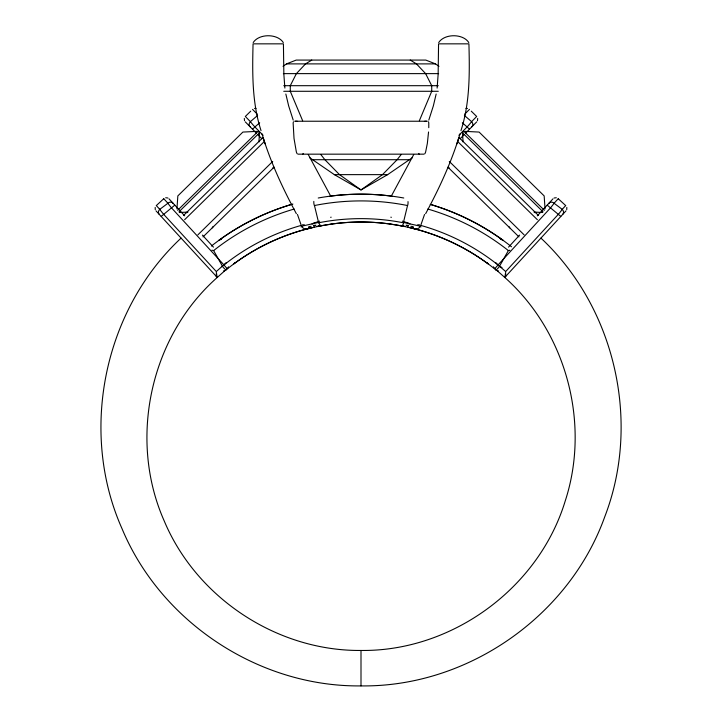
<?xml version="1.0" encoding="UTF-8"?>
<svg xmlns="http://www.w3.org/2000/svg" width="722" height="722" viewBox="0 0 722 722"><rect width="100%" height="100%" fill="white"/><g stroke="black" fill="none" stroke-linecap="round" stroke-linejoin="round"><path stroke-width="1.08" d="M259.216 141.819L259.216 141.205M428.769 127.695L428.778 123.236A2.735 1.047 90 0 0 428.525 121.774M505.671 272.266L505.571 274.116M428.552 131.973L427.352 143.371L425.646 151.927A9.855 3.772 -90 0 1 425.375 152.658A10.92 4.179 90 0 1 425.168 153.127L424.978 153.497A3.61 1.381 -90 0 1 424.798 153.777M176.944 208.938L177.838 195.906L242.89 132.072L257.023 131.368M258.936 141.458L259.532 132.767L258.115 131.323L177.603 210.319M244.316 118.417L244.505 120.691M437.126 88.093L438.146 74.285L438.561 43.843L468.921 43.843C469.679 72.931 470.04 102.569 460.97 130.601M155.185 207.413L155.257 209.651M436.16 94.04L433.353 105.872L428.796 120.114M407.542 205.517L403.436 222.43L420.412 226.212M566.743 209.651L566.815 207.413M477.495 120.691L477.684 118.417M460.004 133.913C451.647 161.719 439.373 188.18 425.637 213.703M253.196 42.553C259.027 33.474 277.465 33.474 283.295 42.553M438.705 42.553C444.535 33.474 462.973 33.474 468.804 42.553M456.8 143.967L458.903 137.487M420.664 225.607L424.527 214.488M419.491 224.777L417.587 224.831M419.356 120.736L431.72 91.288L431.72 85.692L425.619 73.626L416.468 63.888L410.24 60.079M213.225 226.419L212.241 227.854M413.724 154.562L391.739 195.319M161.223 216.392L174.778 205.156M421.386 225.58A220.923 219.804 -60.6 0 1 499.534 266.21L508.378 250.561L509.082 250.417M235.164 262.465L233.883 263.837L237.583 261.165A215.3 214.515 60.6 0 1 305.568 229.307M401.062 154.689L397.118 159.706L382.498 174.634L361 189.949L334.349 174.634L309.684 157.703M495.698 262.582L498.027 264.947L550.534 207.846A6.769 0.487 -50.3 0 0 554.09 203.225A3.863 3.114 41.7 0 0 549.162 203.053A3.863 3.141 42.6 0 1 550.498 202.214M537.312 215.851L552.98 198.83M508.541 247.132L519.614 235.083M558.214 198.74L554.063 203.252L562.221 209.344A3.845 3.186 42.6 0 1 562.79 214.272M565.642 205.626L562.221 209.344A6.733 0.487 -50.1 0 1 558.593 214.046L505.689 271.553L498.027 264.947M565.976 210.869L504.759 277.41L494.642 268.467A4.955 0.505 -52.1 0 0 498.018 264.938M469.444 109.383L464.688 114.238M471.89 126.774A3.791 3.457 44.5 0 0 471.601 121.648L476.673 116.477L471.258 111.152M463.064 141.458L462.468 132.767L463.885 131.323L544.397 210.319M460.176 138.714L463.912 134.906M465.753 133.029L476.728 121.847M156.358 205.626L159.779 209.344A6.733 0.487 50.1 0 0 163.407 214.046L216.311 271.553L226.302 262.582M458.894 135.303L467.107 126.964L469.39 129.202M181.078 238.098C103.58 310.397 78.897 431.819 122.009 528.639C161.114 622.472 259.351 687.118 361 685.9C467.044 687.326 568.945 616.633 604.747 516.799C641.335 422.036 615.099 307.5 540.922 238.098M254.839 127.018L252.61 129.202M250.742 111.152L245.318 116.468L250.39 121.639A3.791 3.457 -44.5 0 0 250.11 126.774M179.02 211.763L259.532 132.767M183.559 215.436L262.438 138.046M184.615 219.723L264.288 141.548M197.882 234.858L272.726 161.412M203.035 236.888L274.071 167.188L272.6 168.19M156.313 205.571L163.759 198.712M259.685 122.794L254.893 126.964L263.106 135.303M257.619 115.448L250.39 121.639M320.938 154.689L324.882 159.706L339.502 174.634L361 189.949L387.651 174.634L412.316 157.703M159.779 209.344L167.928 203.252L163.786 198.74M219.136 240.128L223.017 237.367A240.426 239.632 60.8 0 1 291.896 204.326M283.024 66.325L286.508 63.888L296.191 60.079L425.809 60.079L435.492 63.888L438.976 66.325M311.76 60.079L305.532 63.888L296.381 73.626L290.28 85.692L290.28 91.288L302.644 120.736M221.69 266.617L222.448 266.192A220.923 219.804 60.6 0 1 300.614 225.58M554.099 197.999L556.31 197.738M305.532 229.307L307.879 228.694M301.588 226.212L318.564 222.43L314.458 205.517M307.382 228.847L308.556 228.522M308.258 228.621L317.039 226.591M308.89 228.441L310.866 227.953L310.261 228.053M424.834 121.332L424.563 121.413A6.336 2.428 90 0 0 424.392 121.486M313.538 225.815L315.216 225.445M313.249 223.152L318.781 221.537A4.955 1.67 -25.9 0 0 319.656 221.131M316.913 226.618L321.48 225.706A201.799 190.148 0 0 1 400.511 225.715L401.549 225.905M509.849 250.263L509.272 250.381M317.518 226.491L319.702 226.049M413.3 227.981L412.461 228.08M320.451 225.905L333.284 223.829A210.833 207.665 0 0 1 388.716 223.829L400.827 225.76M424.969 121.314L426.476 121.224M315.965 225.201L313.402 225.616L315.027 225.39M304.413 224.831L302.509 224.777M465.934 108.426L467.486 108.417M308.79 226.555L311.146 226.32M254.514 108.417L256.066 108.426M165.69 197.738L167.901 197.999M179.3 212.503L188 212.069M223.982 264.938A4.955 0.505 52.1 0 0 227.349 268.449L217.322 277.41C150.248 336.569 127.947 439.147 164.192 520.887C196.592 598.105 277.266 651.217 361 650.459C451.999 651.56 538.603 588.249 565.155 501.194C590.713 423.11 566.129 332.03 504.75 277.419M294.666 121.233L427.334 121.233M534.659 212.593L535.525 212.584M286.508 63.888L435.492 63.888M283.376 73.626L438.624 73.626M283.737 85.692L438.263 85.692M283.737 91.288L438.263 91.288M298.015 154.165L423.985 154.165M312.184 159.706L409.816 159.706M334.349 174.634L387.651 174.634M295.506 121.224L297.031 121.314M186.475 212.584L187.341 212.593M309.585 228.08L310.171 228.062L308.7 227.981M464.977 131.368L479.11 132.072L544.162 195.906L545.056 208.938M534 212.069L542.7 212.503M411.811 228.062L413.11 228.441M410.854 226.32L413.21 226.555M406.973 225.39L408.598 225.616L406.035 225.201M411.387 227.999L403.715 226.329M401.414 225.878L403.192 226.221M402.271 226.04L404.401 226.473M411.215 227.971L414.618 228.847M294.206 209.028A237.493 236.284 60.7 0 0 213.64 250.579L211.898 250.209M408.751 223.152L403.219 221.537A4.955 1.67 25.9 0 1 402.344 221.131M297.166 121.332L297.437 121.413A6.336 2.428 -90 0 1 297.608 121.486M406.784 225.445L408.462 225.815M413.444 228.522L416.468 229.307A215.3 214.515 -60.6 0 1 484.435 261.193L488.117 263.837L486.836 262.465M547.222 205.156L560.777 216.392M449.4 168.19L447.965 167.224L518.965 236.888M501.989 267.573L499.552 266.192M498.983 237.367L502.864 240.128M464.381 115.448L471.61 121.639M467.107 126.964L462.315 122.794M558.241 198.712L565.687 205.571M462.468 132.767L542.98 211.763M459.562 138.046L538.441 215.436M457.712 141.548L537.385 219.723M449.274 161.412L524.118 234.858M509.795 227.89L508.775 226.419M257.312 114.238L252.556 109.383M245.272 121.847L256.247 133.029M258.088 134.906L261.824 138.714M169.02 198.83L184.688 215.851M202.386 235.083L213.459 247.132M217.214 277.374L156.024 210.869M223.973 264.947L171.466 207.846A6.769 0.487 50.3 0 1 167.91 203.225A3.863 3.114 -41.7 0 1 172.838 203.053A3.863 3.141 -42.6 0 0 171.502 202.214M213.622 250.561L222.448 266.192M330.261 195.319L308.276 154.562M296.363 213.703C283.223 189.272 271.409 163.993 263.097 137.487M293.204 120.114L288.647 105.872L285.84 94.04M297.473 214.488L301.336 225.607M265.2 143.967L261.996 133.913M261.03 130.601C251.951 102.569 252.339 72.931 253.061 43.843L283.421 43.843L283.854 74.285L284.874 88.093M216.429 274.116L216.329 272.266M462.784 141.205L462.784 141.819M361 650.468L361 685.891M254.902 126.955A7.572 0.496 47.3 0 1 250.426 121.675M471.574 121.675A7.572 0.496 -47.3 0 1 467.098 126.955M159.21 214.272A3.845 3.204 -42.6 0 1 159.752 209.317M228.504 266.806A3.944 3.944 0 0 1 227.313 268.403M216.257 276.481A7.41 0.496 87.7 0 1 216.095 274.847M217.096 276.95A5.424 1.056 -89.4 0 1 216.681 273.828M217.024 277.447A5.424 1.697 -75.2 0 1 216.889 277.546M211.402 246.031A241.374 240.191 60.8 0 1 292.897 204.046M225.941 269.875A5.045 0.641 50.9 0 1 222.322 266.256M223.432 270.976A5.054 5.054 0 0 0 226.085 269.875A216.068 214.921 60.6 0 1 314.63 227.114M309.512 227.791A6.769 4.215 73.2 0 1 308.592 227.737M219.326 240.39A8.357 6.092 70.8 0 1 221.239 239.027M219.145 240.146A8.357 6.164 54.4 0 1 221.32 239.253M430.222 204.371A241.374 240.191 -60.6 0 1 511.519 246.762M499.678 266.256A5.045 0.641 -50.9 0 1 496.059 269.875M498.568 270.976A5.054 5.054 0 0 1 495.915 269.875M407.407 227.123A216.068 214.921 -60.6 0 1 495.933 269.911M413.408 227.737A6.769 4.215 -73.2 0 1 412.488 227.791M427.794 209.028A237.493 236.284 -60.7 0 1 508.36 250.579M500.761 239.027A8.357 6.092 -70.8 0 1 502.674 240.39M500.68 239.253A8.357 6.164 -54.4 0 1 502.855 240.146M430.971 204.588A240.426 239.632 -60.6 0 1 499.705 237.908M494.687 268.403A3.944 3.944 0 0 1 493.496 266.797M505.905 274.847A7.41 0.496 -87.7 0 1 505.743 276.481M505.319 273.828A5.424 1.056 89.4 0 1 504.904 276.95M505.111 277.546A5.424 1.697 75.2 0 1 504.976 277.447M301.047 226.925A39.945 5.478 -18.6 0 1 301.724 226.139M311.958 223.946A59.24 3.565 -6.6 0 1 313.357 223.694M331.181 217.187A39.159 0.722 -9.6 0 1 330.613 217.286M314.467 205.535A223.694 211.32 0 0 1 407.533 205.535M401.215 225.544A5.397 2.328 -79.3 0 1 400.529 225.652M420.475 226.257A5.343 4.991 -75.3 0 1 414.636 228.757M321.416 225.372A5.397 2.437 89.5 0 1 320.794 225.715M307.355 228.757A5.343 4.991 75.3 0 1 301.525 226.257M321.47 225.652A5.397 2.328 79.3 0 1 318.727 222.665M318.664 222.773A206.97 195.518 0 0 1 403.336 222.773M403.589 223.071A5.397 2.437 -89.5 0 1 400.584 225.372M314.25 205.274A5.207 2.256 79.1 0 1 313.826 201.402M408.002 201.582A5.207 2.184 -82.8 0 1 407.74 205.265M318.231 197.999A229.082 216.889 0 0 1 403.769 197.999M330.026 196.167A238.63 235.21 0 0 1 391.974 196.167M319.016 225.589A5.298 4.919 78.3 0 1 316.895 226.482M405.105 226.482A5.298 4.919 -78.3 0 1 402.975 225.589M390.728 223.937A5.253 2.103 -82 0 1 389.835 223.432M332.156 223.432A5.262 2.103 82.1 0 1 331.263 223.937M420.276 226.139A39.945 5.478 18.6 0 1 420.953 226.925M408.643 223.694A59.24 3.565 6.6 0 1 410.042 223.946M391.387 217.286A39.159 0.722 9.6 0 1 390.819 217.187M293.475 121.774A2.735 1.047 -90 0 0 293.15 123.191L294.016 138.444L296.354 151.927A9.855 3.772 -90 0 0 296.625 152.658A10.92 4.179 90 0 0 296.832 153.127L297.058 153.56A3.61 1.381 -90 0 0 297.202 153.777M303.159 153.461A3.114 1.191 -90 0 1 302.843 154.165M419.157 154.165A3.114 1.191 -90 0 1 418.841 153.461"/></g></svg>
